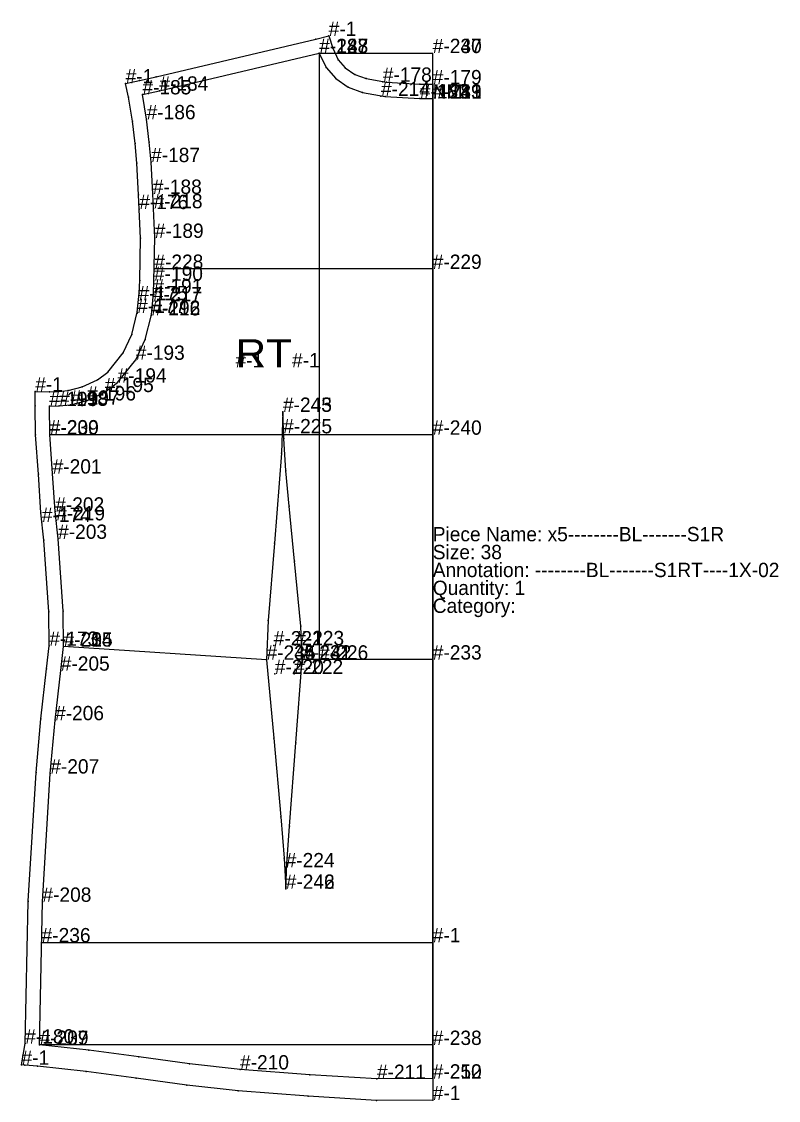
# Model space of a CAD drawing. Extents: x 424 to 3283, y -2022 to -698.
# Drawn here: x 1281 to 1810, y -1987 to -1233 of the extents above; entities that cross this region are included whole.
import ezdxf
from ezdxf.enums import TextEntityAlignment as Align

# ---------------------------------------------------------------- set-up
doc = ezdxf.new("R2010")
doc.units = 0
for name, color, linetype in [('1', 240, 'CONTINUOUS'), ('13', 56, 'CONTINUOUS'), ('14', 95, 'CONTINUOUS'), ('15', 7, 'CONTINUOUS'), ('2', 170, 'CONTINUOUS'), ('3', 50, 'CONTINUOUS'), ('4', 130, 'CONTINUOUS'), ('6', 56, 'CONTINUOUS'), ('7', 200, 'CONTINUOUS'), ('8', 90, 'CONTINUOUS'), ('84', 240, 'CONTINUOUS'), ('85', 90, 'CONTINUOUS'), ('87', 95, 'CONTINUOUS')]:
    doc.layers.add(name, color=color, linetype=linetype)

# ---------------------------------------------------------------- blocks, each defined once
blk = doc.blocks.new('Piece05')
at = {"layer": '1'}
blk.add_lwpolyline([(287.29, 0.23), (247.89, 0), (200.19, 3), (151.24, 6.69), (115.47, 10.72), (80.06, 15.47), (45.2, 20.1), (11.08, 23.81), (2.28, 24.66), (0, 24.88), (2.58, 39.7), (4.59, 138.97), (4.6, 139.16), (10.1, 228.96), (13.44, 266.47), (17.47, 301.33), (19.38, 317.38), (19.04, 341.19), (15.57, 391.17), (13.57, 410.22), (11.72, 437.21), (9.72, 464.59), (9.46, 484.88), (9.59, 494.95), (19.56, 494.78), (25.71, 494.91), (32.59, 495.62), (42.4, 498.1), (53.13, 503.17), (60.34, 508.47), (71.02, 521.88), (76.94, 534.63), (80.85, 550.28), (82.12, 563.55), (82.52, 572.55), (83.03, 602.05), (81.73, 632.3), (80.51, 654.36), (79.26, 668.11), (77.49, 683.61), (74.62, 700.5), (72.72, 710.07), (82.33, 712.15), (94.09, 714.72), (205.61, 740.96), (214.58, 743.21), (217.37, 734.69), (221.3, 726.56), (226.12, 721.03), (232.86, 716.37), (240.68, 713.37), (254.96, 710.82), (278.36, 709.52), (287.29, 709.41), (287.29, 0.23)], dxfattribs=at)
at = {"layer": '13'}
for p in [(182.73, 465.74, 4), (176.19, 317.69, 4), (191.15, 317.78, 4), (176.96, 297.73, 4), (190.48, 297.81, 4), (184.5, 162.74, 4)]:
    blk.add_point(p, dxfattribs=at)
at = {"layer": '14'}
blk.add_lwpolyline([(287.29, 15.23), (248.33, 15), (201.47, 17.94), (152.64, 21.62), (117.37, 25.6), (82.05, 30.34), (47.01, 34.99), (12.57, 38.74), (14.59, 138.67), (20.07, 228.22), (23.38, 265.43), (27.38, 300.04), (29.38, 316.84), (29.04, 341.6), (25.53, 392.07), (23.53, 411.06), (21.72, 437.63), (19.71, 465.02), (19.46, 484.78), (26.18, 484.92), (34.21, 485.75), (45.73, 488.66), (58.16, 494.54), (67.14, 501.14), (79.82, 517.06), (86.36, 531.23), (90.68, 548.44), (92.13, 563.53), (92.52, 572.21), (93.03, 602.19), (91.72, 632.91), (90.48, 655.08), (89.21, 669.09), (87.39, 685.01), (84.44, 702.38), (96.28, 704.96), (207.98, 731.25), (212.88, 721.13), (219.48, 713.55), (228.25, 707.48), (238.13, 703.7), (253.98, 700.87), (278.24, 699.52), (287.29, 699.41)], dxfattribs=at)
at = {"layer": '2'}
for p in [(214.58, 743.21), (214.58, 743.21), (214.58, 743.21), (207.98, 731.25), (207.98, 731.25), (207.98, 731.25), (72.72, 710.07), (72.72, 710.07), (72.72, 710.07), (287.29, 709.41), (287.29, 709.41), (84.44, 702.38), (84.44, 702.38), (84.44, 702.38), (287.29, 699.41), (287.29, 699.41), (92.8, 580.53), (92.8, 580.53), (287.29, 580.53), (9.59, 494.95), (9.59, 494.95), (9.59, 494.95), (19.46, 484.78), (19.46, 484.78), (19.46, 484.78), (182.64, 480.74), (182.64, 480.74), (182.64, 480.74), (19.38, 317.38), (19.38, 317.38), (19.38, 317.38), (29.38, 316.84), (29.38, 316.84), (29.38, 316.84), (171.15, 307.67), (171.15, 307.67), (171.15, 307.67), (196.15, 307.81), (196.15, 307.81), (196.15, 307.81), (184.58, 147.74), (184.58, 147.74), (184.58, 147.74), (4.59, 138.97), (14.59, 138.67), (2.58, 39.7), (2.58, 39.7), (2.58, 39.7), (12.57, 38.74), (12.57, 38.74), (12.57, 38.74), (0, 24.88), (0, 24.88), (0, 24.88), (2.28, 24.66), (287.29, 15.23), (287.29, 0.23)]:
    blk.add_point(p, dxfattribs=at)
at = {"layer": '3'}
for p in [(205.61, 740.96), (217.37, 734.69), (221.3, 726.56), (212.88, 721.13), (226.12, 721.03), (232.86, 716.37), (82.33, 712.15), (94.09, 714.72), (219.48, 713.55), (240.68, 713.37), (254.96, 710.82), (278.36, 709.52), (74.62, 700.5), (96.28, 704.96), (228.25, 707.48), (238.13, 703.7), (253.98, 700.87), (278.24, 699.52), (77.49, 683.61), (87.39, 685.01), (79.26, 668.11), (89.21, 669.09), (80.51, 654.36), (90.48, 655.08), (91.72, 632.91), (81.73, 632.3), (83.03, 602.05), (93.03, 602.19), (82.52, 572.55), (92.52, 572.21), (82.12, 563.55), (92.13, 563.53), (80.85, 550.28), (90.68, 548.44), (76.94, 534.63), (86.36, 531.23), (71.02, 521.88), (79.82, 517.06), (60.34, 508.47), (42.4, 498.1), (53.13, 503.17), (67.14, 501.14), (19.56, 494.78), (25.71, 494.91), (32.59, 495.62), (58.16, 494.54), (9.46, 484.88), (26.18, 484.92), (34.21, 485.75), (45.73, 488.66), (9.72, 464.59), (19.71, 465.02), (183.13, 462.03), (181.64, 451.9), (11.72, 437.21), (21.72, 437.63), (184.67, 439.55), (186.91, 414.79), (13.57, 410.22), (23.53, 411.06), (25.53, 392.07), (15.57, 391.17), (176.79, 388.97), (190.78, 376.53), (19.04, 341.19), (29.04, 341.6), (172.36, 335.08), (195.1, 331.17), (17.47, 301.33), (27.38, 300.04), (13.44, 266.47), (23.38, 265.43), (176.21, 252.85), (191.67, 249.67), (10.1, 228.96), (20.07, 228.22), (181.16, 198.03), (187.16, 191.54), (183.43, 169.08), (185.36, 165.08), (4.6, 139.16), (47.01, 34.99), (82.05, 30.34), (11.08, 23.81), (117.37, 25.6), (45.2, 20.1), (80.06, 15.47), (152.64, 21.62), (201.47, 17.94), (115.47, 10.72), (248.33, 15), (151.24, 6.69), (200.19, 3), (247.89, 0)]:
    blk.add_point(p, dxfattribs=at)
at = {"layer": '4'}
for p in [(252.41, 711.15, 4), (287.28, 709.41, 4), (251.12, 701.23, 4), (287.28, 699.41, 4), (82.26, 622.31, 4), (92.25, 622.84, 4), (81.79, 558.65, 4), (91.76, 557.92, 4), (80.75, 549.74, 4), (90.61, 548.01, 4), (14.2, 403.88, 4), (24.14, 404.96, 4), (19.38, 317.38, 4), (29.38, 316.84, 4), (2.58, 39.7, 4)]:
    blk.add_point(p, dxfattribs=at)
at = {"layer": '6'}
blk.add_line((287.29, 709.41), (287.29, 0.23), dxfattribs=at)
at = {"layer": '7'}
blk.add_line((287.29, 15.23), (287.29, 699.41), dxfattribs=at)
at = {"layer": '8'}
for p, q in [((208.01, 731.2), (208.01, 307.76)), ((208.01, 731.2), (287.29, 731.2)), ((287.29, 699.41), (287.29, 731.2)), ((287.29, 464.76), (19.7, 464.76)), ((171.15, 307.67), (29.34, 316.81)), ((287.29, 307.81), (196.15, 307.81)), ((14.01, 110.37), (287.29, 110.37)), ((287.29, 38.71), (12.47, 38.71))]:
    blk.add_line(p, q, dxfattribs=at)
for points in [[(287.29, 580.53), (92.8, 580.53)], [(182.64, 480.74), (181.64, 451.9), (176.79, 388.97), (172.36, 335.08), (171.15, 307.67)], [(196.15, 307.81), (195.1, 331.17), (190.78, 376.53), (186.91, 414.79), (184.67, 439.55), (183.13, 462.03), (182.64, 480.74)], [(171.15, 307.67), (176.21, 252.85), (181.16, 198.03), (183.43, 169.08), (184.58, 147.74)], [(184.58, 147.74), (185.36, 165.08), (187.16, 191.54), (191.67, 249.67), (196.15, 307.81)]]:
    blk.add_lwpolyline(points, dxfattribs=at)
at = {"layer": '84'}
blk.add_lwpolyline([(287.29, 0.23), (247.89, 0), (200.19, 3), (151.24, 6.69), (115.47, 10.72), (80.06, 15.47), (45.2, 20.1), (11.08, 23.81), (2.28, 24.66), (0, 24.88), (2.58, 39.7), (4.59, 138.97), (4.6, 139.16), (10.1, 228.96), (13.44, 266.47), (17.47, 301.33), (19.38, 317.38), (19.04, 341.19), (15.57, 391.17), (13.57, 410.22), (11.72, 437.21), (9.72, 464.59), (9.46, 484.88), (9.59, 494.95), (19.56, 494.78), (25.71, 494.91), (32.59, 495.62), (42.4, 498.1), (53.13, 503.17), (60.34, 508.47), (71.02, 521.88), (76.94, 534.63), (80.85, 550.28), (82.12, 563.55), (82.52, 572.55), (83.03, 602.05), (81.73, 632.3), (80.51, 654.36), (79.26, 668.11), (77.49, 683.61), (74.62, 700.5), (72.72, 710.07), (82.33, 712.15), (94.09, 714.72), (205.61, 740.96), (214.58, 743.21), (217.37, 734.69), (221.3, 726.56), (226.12, 721.03), (232.86, 716.37), (240.68, 713.37), (254.96, 710.82), (278.36, 709.52), (287.29, 709.41), (287.29, 0.23)], dxfattribs=at)
at = {"layer": '85'}
for points in [[(287.29, 580.53), (92.8, 580.53)], [(182.64, 480.74), (181.64, 451.9), (176.79, 388.97), (172.36, 335.08), (171.15, 307.67)], [(196.15, 307.81), (195.1, 331.17), (190.78, 376.53), (186.91, 414.79), (184.67, 439.55), (183.13, 462.03), (182.64, 480.74)], [(171.15, 307.67), (176.21, 252.85), (181.16, 198.03), (183.43, 169.08), (184.58, 147.74)], [(184.58, 147.74), (185.36, 165.08), (187.16, 191.54), (191.67, 249.67), (196.15, 307.81)]]:
    blk.add_lwpolyline(points, dxfattribs=at)
at = {"layer": '87'}
blk.add_lwpolyline([(287.29, 15.23), (248.33, 15), (201.47, 17.94), (152.64, 21.62), (117.37, 25.6), (82.05, 30.34), (47.01, 34.99), (12.57, 38.74), (14.59, 138.67), (20.07, 228.22), (23.38, 265.43), (27.38, 300.04), (29.38, 316.84), (29.04, 341.6), (25.53, 392.07), (23.53, 411.06), (21.72, 437.63), (19.71, 465.02), (19.46, 484.78), (26.18, 484.92), (34.21, 485.75), (45.73, 488.66), (58.16, 494.54), (67.14, 501.14), (79.82, 517.06), (86.36, 531.23), (90.68, 548.44), (92.13, 563.53), (92.52, 572.21), (93.03, 602.19), (91.72, 632.91), (90.48, 655.08), (89.21, 669.09), (87.39, 685.01), (84.44, 702.38), (96.28, 704.96), (207.98, 731.25), (212.88, 721.13), (219.48, 713.55), (228.25, 707.48), (238.13, 703.7), (253.98, 700.87), (278.24, 699.52), (287.29, 699.41)], dxfattribs=at)
at = {"layer": '1'}
for s, p in [('#-1', (214.58, 743.21)), ('#-1', (72.72, 710.07)), ('#-1', (287.29, 709.41)), ('#-1', (9.59, 494.95)), ('Piece Name: x5--------BL-------S1R', (287.29, 390.36)), ('Size: 38', (287.29, 377.86)), ('Annotation: --------BL-------S1RT----1X-02', (287.29, 365.36)), ('Quantity: 1', (287.29, 352.86)), ('Category: ', (287.29, 340.36)), ('#-1', (19.38, 317.38)), ('#-1', (2.58, 39.7)), ('#-1', (0, 24.88)), ('#-1', (287.29, 0.23))]:
    blk.add_text(s, height=10, dxfattribs=at).set_placement(p)
at = {"layer": '1', "flags": 2}
for p2 in [(252.41, 711.15), (287.28, 709.41), (82.26, 622.31), (81.79, 558.65), (80.75, 549.74), (14.2, 403.88), (19.38, 317.38), (2.58, 39.7)]:
    blk.add_attdef('Dependency', text='', height=10, dxfattribs=at).set_placement((287.29, 0.23), p2, align=Align.ALIGNED)
at = {"layer": '13'}
for s, p in [('#-225', (182.73, 465.74)), ('#-221', (176.19, 317.69)), ('#-223', (191.15, 317.78)), ('#-220', (176.96, 297.73)), ('#-222', (190.48, 297.81)), ('#-224', (184.5, 162.74))]:
    blk.add_text(s, height=10, dxfattribs=at).set_placement(p)
at = {"layer": '14'}
for s, p in [('#-183', (207.98, 731.25)), ('#-185', (84.44, 702.38)), ('#-184', (96.28, 704.96)), ('#-182', (278.24, 699.52)), ('#-181', (287.29, 699.41)), ('#-186', (87.39, 685.01)), ('#-187', (90.48, 655.08)), ('#-188', (91.72, 632.91)), ('#-189', (93.03, 602.19)), ('#-190', (92.52, 572.21)), ('#-191', (92.13, 563.53)), ('#-192', (90.68, 548.44)), ('#-193', (79.82, 517.06)), ('#-195', (58.16, 494.54)), ('#-194', (67.14, 501.14)), ('#-196', (45.73, 488.66)), ('#-199', (19.46, 484.78)), ('#-198', (26.18, 484.92)), ('#-197', (34.21, 485.75)), ('#-200', (19.71, 465.02)), ('#-201', (21.72, 437.63)), ('#-202', (23.53, 411.06)), ('#-203', (25.53, 392.07)), ('#-204', (29.38, 316.84)), ('#-205', (27.38, 300.04)), ('#-206', (23.38, 265.43)), ('#-207', (20.07, 228.22)), ('#-208', (14.59, 138.67)), ('#-209', (12.57, 38.74)), ('#-210', (152.64, 21.62)), ('#-211', (248.33, 15)), ('#-212', (287.29, 15.23))]:
    blk.add_text(s, height=10, dxfattribs=at).set_placement(p)
at = {"layer": '14', "flags": 2}
for p2 in [(251.12, 701.23), (287.28, 699.41), (92.25, 622.84), (91.76, 557.92), (90.61, 548.01), (24.14, 404.96), (29.38, 316.84)]:
    blk.add_attdef('Dependency', text='', height=10, dxfattribs=at).set_placement((287.29, 15.23), p2, align=Align.ALIGNED)
at = {"layer": '15'}
blk.add_text('RT', height=19.71, dxfattribs=at).set_placement((149.54, 511.75), (188.96, 511.75), align=Align.ALIGNED)
for p in [(149.54, 511.75), (188.96, 511.75)]:
    blk.add_text('#-1', height=10, dxfattribs=at).set_placement(p)
at = {"layer": '4'}
for s, p in [('#-178', (252.41, 711.15)), ('#-179', (287.28, 709.41)), ('#-214', (251.12, 701.23)), ('#-213', (287.28, 699.41)), ('#-218', (92.25, 622.84)), ('#-176', (82.26, 622.31)), ('#-175', (81.79, 558.65)), ('#-217', (91.76, 557.92)), ('#-177', (80.75, 549.74)), ('#-216', (90.61, 548.01)), ('#-219', (24.14, 404.96)), ('#-174', (14.2, 403.88)), ('#-173', (19.38, 317.38)), ('#-215', (29.38, 316.84)), ('#-180', (2.58, 39.7))]:
    blk.add_text(s, height=10, dxfattribs=at).set_placement(p)
at = {"layer": '7'}
for s, p in [('#-249', (287.29, 699.41)), ('#-250', (287.29, 15.23))]:
    blk.add_text(s, height=10, dxfattribs=at).set_placement(p)
at = {"layer": '8'}
for s, p in [('#-227', (208.01, 731.2)), ('#-248', (208.01, 731.2)), ('#-230', (287.29, 731.2)), ('#-247', (287.29, 731.2)), ('#-231', (287.29, 699.41)), ('NM', (287.29, 699.41)), ('#-228', (92.8, 580.53)), ('#-229', (287.29, 580.53)), ('#-243', (182.64, 480.74)), ('#-245', (182.64, 480.74)), ('#-239', (19.7, 464.76)), ('#-240', (287.29, 464.76)), ('#-234', (29.34, 316.81)), ('#-235', (171.15, 307.67)), ('#-244', (171.15, 307.67)), ('#-244', (171.15, 307.67)), ('#-232', (196.15, 307.81)), ('#-241', (196.15, 307.81)), ('#-241', (196.15, 307.81)), ('#-226', (208.01, 307.76)), ('#-233', (287.29, 307.81)), ('#-242', (184.58, 147.74)), ('#-246', (184.58, 147.74)), ('#-236', (14.01, 110.37)), ('#-1', (287.29, 110.37)), ('#-237', (12.47, 38.71)), ('#-238', (287.29, 38.71))]:
    blk.add_text(s, height=10, dxfattribs=at).set_placement(p)

msp = doc.modelspace()

# ---------------------------------------------------------------- block references
at = {"layer": '1'}
msp.add_blockref('Piece05', (1281.06, -1986.67), dxfattribs=at)

doc.saveas('drawing.dxf')
